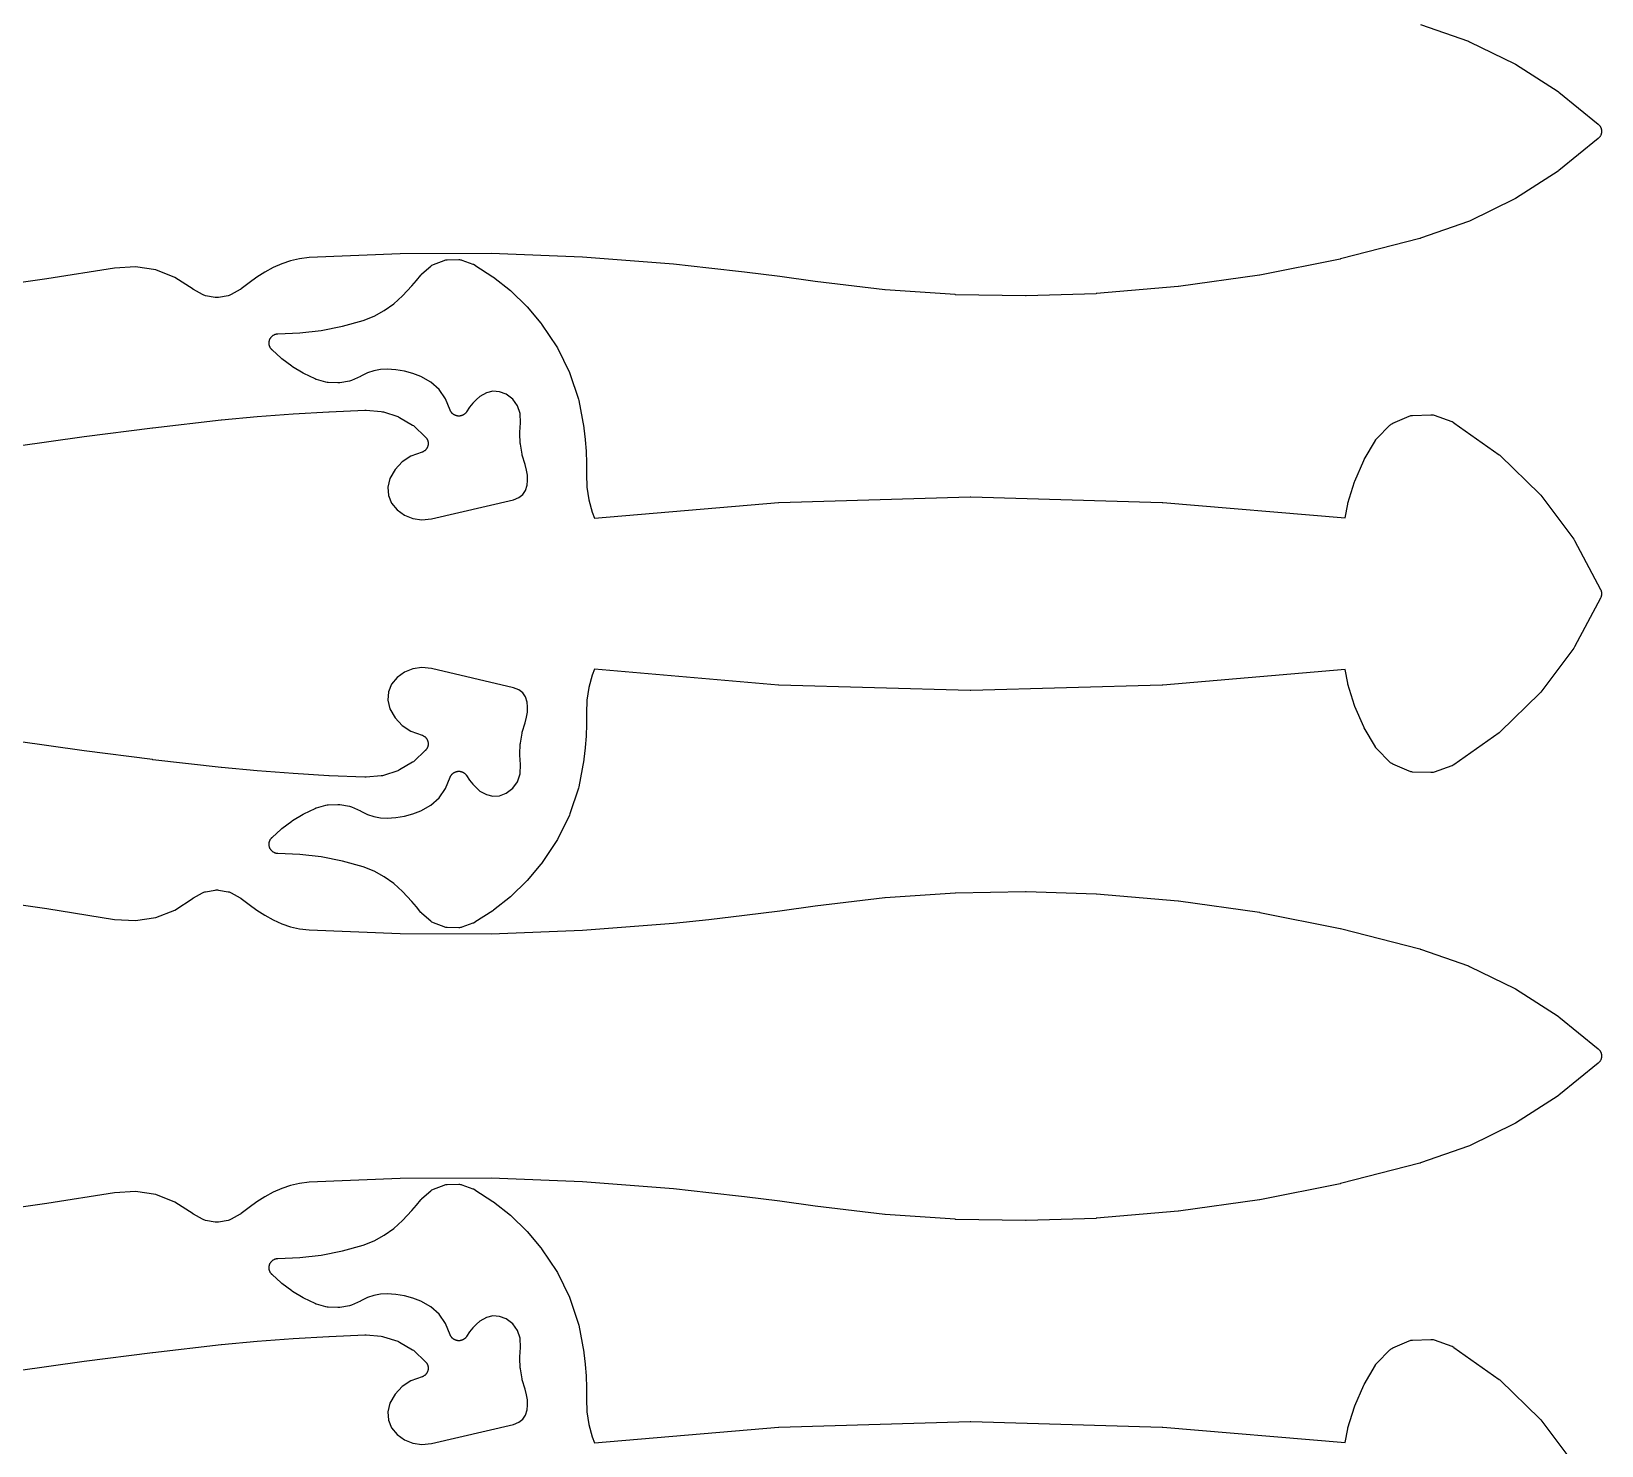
# Model space of a CAD drawing. Header units: metres. Extents: x 0 to 3000, y 0 to 1200.
# Drawn here: x 339.7 to 679.3, y 588 to 893.9 of the extents above; entities that cross this region are included whole.
import ezdxf

# ---------------------------------------------------------------- set-up
doc = ezdxf.new("R2010")
doc.units = ezdxf.units.M

msp = doc.modelspace()

# ---------------------------------------------------------------- linework, layer by layer
at = {"color": 1}
for points in [[(640.15, 895.39), (650.48, 891.75), (650.69, 891.66), (660.5, 886.88), (660.7, 886.76), (669.9, 880.88), (670.08, 880.74), (678.56, 873.81), (678.57, 873.81), (678.57, 873.81), (678.64, 873.74), (678.71, 873.68), (678.71, 873.68), (678.71, 873.67), (678.78, 873.6), (678.84, 873.53), (678.84, 873.53), (678.85, 873.53), (678.9, 873.45), (678.96, 873.38), (678.96, 873.37), (678.96, 873.37), (679.01, 873.29), (679.06, 873.21), (679.06, 873.2), (679.06, 873.2), (679.1, 873.12), (679.14, 873.03), (679.15, 873.03), (679.15, 873.02), (679.18, 872.93), (679.21, 872.85), (679.21, 872.84), (679.21, 872.84), (679.24, 872.75), (679.26, 872.66), (679.26, 872.65), (679.26, 872.65), (679.27, 872.56), (679.29, 872.46), (679.29, 872.46), (679.29, 872.45), (679.29, 872.36), (679.3, 872.27), (679.3, 872.26), (679.3, 872.26), (679.29, 872.16), (679.29, 872.07), (679.29, 872.07), (679.29, 872.06), (679.27, 871.97), (679.26, 871.88), (679.26, 871.87), (679.26, 871.87), (679.24, 871.78), (679.21, 871.69), (679.21, 871.68), (679.21, 871.68), (679.18, 871.59), (679.15, 871.5), (679.15, 871.5), (679.14, 871.49), (679.1, 871.41), (679.06, 871.32), (679.06, 871.32), (679.06, 871.32), (679.01, 871.23), (678.96, 871.15), (678.96, 871.15), (678.96, 871.15), (678.9, 871.07), (678.85, 871), (678.84, 870.99), (678.84, 870.99), (678.78, 870.92), (678.71, 870.85), (678.71, 870.85), (678.71, 870.84), (678.64, 870.78), (678.57, 870.72), (678.57, 870.72), (678.56, 870.71), (670.08, 863.78), (669.9, 863.65), (660.7, 857.76), (660.5, 857.65), (650.69, 852.86), (650.48, 852.77), (640.15, 849.14), (640.06, 849.11), (639.98, 849.09), (622.85, 844.67), (622.74, 844.65), (605.41, 841.19), (605.3, 841.17), (587.8, 838.68), (587.69, 838.67), (570.07, 837.16), (570.01, 837.16), (569.96, 837.15), (554.82, 836.66), (554.72, 836.66), (539.58, 836.93), (539.48, 836.94), (524.37, 837.97), (524.27, 837.98), (509.22, 839.77), (509.21, 839.77), (509.19, 839.77), (501.53, 840.84), (493.88, 841.81), (486.21, 842.7), (478.55, 843.5), (458.86, 845.05), (439.14, 845.81), (419.41, 845.78), (399.72, 844.95), (397.69, 844.72), (395.73, 844.28), (393.82, 843.64), (391.97, 842.79), (390.18, 841.79), (388.43, 840.69), (386.74, 839.51), (385.07, 838.2), (385.03, 838.17), (384.99, 838.14), (384.95, 838.12), (384.91, 838.09), (384.87, 838.06), (384.82, 838.04), (382.9, 836.94), (382.74, 836.87), (382.58, 836.8), (382.42, 836.75), (382.25, 836.71), (380.12, 836.35), (379.9, 836.32), (379.67, 836.32), (379.45, 836.35), (377.32, 836.71), (377.16, 836.75), (376.99, 836.8), (376.83, 836.87), (376.68, 836.94), (374.75, 838.04), (374.69, 838.07), (374.63, 838.11), (370.71, 840.68), (366.59, 842.28), (362.22, 842.97), (357.63, 842.7), (343.01, 840.38), (342.98, 840.38), (328.22, 838.26)], [(336.32, 804.14), (351.08, 806.26), (351.11, 806.26), (365.89, 808.16), (365.92, 808.16), (380.74, 809.84), (380.75, 809.84), (380.77, 809.84), (388.49, 810.58), (388.53, 810.59), (396.26, 811.18), (396.3, 811.18), (404.04, 811.63), (404.08, 811.63), (411.82, 811.93), (411.85, 811.93), (411.87, 811.93), (411.95, 811.93), (412.02, 811.93), (412.05, 811.93), (412.07, 811.93), (415.36, 811.65), (415.58, 811.62), (415.8, 811.56), (418.9, 810.57), (419.11, 810.49), (419.31, 810.39), (422.11, 808.74), (422.3, 808.61), (422.47, 808.47), (424.87, 806.2), (424.93, 806.14), (424.99, 806.08), (425, 806.07), (425.01, 806.06), (425.06, 805.99), (425.11, 805.93), (425.12, 805.92), (425.13, 805.9), (425.17, 805.83), (425.22, 805.76), (425.22, 805.75), (425.23, 805.74), (425.27, 805.66), (425.31, 805.59), (425.31, 805.58), (425.32, 805.56), (425.35, 805.49), (425.38, 805.41), (425.39, 805.39), (425.39, 805.38), (425.42, 805.3), (425.44, 805.22), (425.44, 805.21), (425.45, 805.19), (425.46, 805.11), (425.48, 805.03), (425.48, 805.01), (425.48, 805), (425.49, 804.92), (425.49, 804.83), (425.49, 804.82), (425.49, 804.8), (425.49, 804.72), (425.49, 804.64), (425.49, 804.62), (425.49, 804.61), (425.48, 804.52), (425.47, 804.44), (425.47, 804.43), (425.47, 804.41), (425.45, 804.33), (425.43, 804.25), (425.43, 804.23), (425.42, 804.22), (425.4, 804.14), (425.37, 804.06), (425.37, 804.05), (425.36, 804.03), (425.33, 803.96), (425.3, 803.88), (425.29, 803.87), (425.29, 803.85), (425.24, 803.78), (425.2, 803.71), (425.2, 803.7), (425.19, 803.68), (425.14, 803.61), (425.09, 803.55), (425.08, 803.53), (425.08, 803.52), (425.02, 803.46), (424.97, 803.39), (424.96, 803.38), (424.95, 803.37), (424.89, 803.32), (424.83, 803.26), (424.82, 803.25), (424.81, 803.24), (424.74, 803.19), (424.68, 803.13), (424.66, 803.13), (424.65, 803.12), (424.58, 803.07), (424.51, 803.03), (424.5, 803.02), (424.49, 803.01), (424.41, 802.97), (424.34, 802.93), (424.33, 802.93), (424.31, 802.92), (424.23, 802.89), (424.16, 802.86), (421.76, 802.02), (419.87, 800.78), (418.33, 799.13), (417.23, 797.15), (416.8, 795.32), (416.93, 793.52), (417.58, 791.84), (418.76, 790.37), (420.35, 789.23), (422.16, 788.51), (424.1, 788.24), (426.2, 788.47), (443.97, 792.59), (445.13, 793.05), (445.96, 793.72), (446.56, 794.6), (446.91, 795.73), (447, 796.76), (446.96, 797.87), (446.79, 798.98), (446.44, 800.17), (445.84, 802.23), (445.79, 802.46), (445.43, 804.57), (445.41, 804.8), (445.3, 806.94), (445.3, 807.18), (445.44, 809.23), (445.39, 811.25), (444.82, 812.92), (443.79, 814.36), (442.33, 815.45), (440.94, 815.95), (439.49, 816.04), (438.08, 815.72), (436.7, 814.94), (435.92, 814.28), (435.15, 813.48), (434.46, 812.61), (433.8, 811.59), (433.78, 811.57), (433.77, 811.54), (433.73, 811.49), (433.69, 811.43), (433.67, 811.41), (433.65, 811.39), (433.6, 811.34), (433.56, 811.28), (433.54, 811.26), (433.52, 811.24), (433.46, 811.2), (433.41, 811.15), (433.39, 811.13), (433.37, 811.11), (433.31, 811.07), (433.26, 811.03), (433.23, 811.01), (433.21, 811), (433.15, 810.96), (433.09, 810.93), (433.07, 810.91), (433.04, 810.9), (432.98, 810.87), (432.92, 810.84), (432.89, 810.83), (432.86, 810.82), (432.8, 810.79), (432.73, 810.77), (432.7, 810.76), (432.68, 810.75), (432.61, 810.74), (432.54, 810.72), (432.51, 810.71), (432.49, 810.71), (432.42, 810.7), (432.35, 810.69), (432.32, 810.69), (432.29, 810.68), (432.22, 810.68), (432.15, 810.67), (432.12, 810.68), (432.1, 810.67), (432.03, 810.68), (431.96, 810.68), (431.93, 810.68), (431.9, 810.69), (431.83, 810.7), (431.76, 810.71), (431.73, 810.71), (431.71, 810.72), (431.64, 810.74), (431.57, 810.75), (431.54, 810.76), (431.52, 810.77), (431.45, 810.79), (431.39, 810.81), (431.36, 810.83), (431.33, 810.84), (431.27, 810.87), (431.21, 810.9), (431.18, 810.91), (431.16, 810.92), (431.1, 810.96), (431.04, 810.99), (431.01, 811.01), (430.99, 811.03), (430.93, 811.07), (430.88, 811.11), (430.86, 811.13), (430.83, 811.14), (430.78, 811.19), (430.73, 811.24), (430.71, 811.26), (430.69, 811.28), (430.64, 811.33), (430.6, 811.38), (430.58, 811.4), (430.56, 811.42), (430.52, 811.48), (430.48, 811.54), (430.46, 811.56), (430.44, 811.58), (430.41, 811.64), (430.37, 811.7), (430.36, 811.73), (430.34, 811.75), (430.32, 811.82), (430.29, 811.88), (430.28, 811.91), (430.26, 811.93), (429.27, 814.42), (427.89, 816.41), (426.1, 818.03), (423.9, 819.26), (422.19, 819.88), (420.37, 820.36), (418.51, 820.67), (416.65, 820.8), (415.17, 820.73), (413.75, 820.47), (412.38, 820.01), (410.96, 819.29), (410.91, 819.28), (410.87, 819.25), (408.92, 818.39), (408.7, 818.31), (408.48, 818.25), (406.41, 817.87), (406.18, 817.84), (405.95, 817.84), (403.85, 817.93), (403.62, 817.95), (403.39, 818.01), (401.34, 818.59), (401.27, 818.61), (401.21, 818.63), (401.18, 818.64), (401.15, 818.65), (401.09, 818.68), (401.03, 818.71), (398.6, 819.86), (398.43, 819.95), (396.14, 821.34), (395.97, 821.45), (393.84, 823.06), (393.68, 823.19), (391.72, 825.01), (391.71, 825.01), (391.71, 825.01), (391.64, 825.08), (391.58, 825.15), (391.58, 825.15), (391.57, 825.15), (391.51, 825.23), (391.45, 825.3), (391.45, 825.3), (391.45, 825.31), (391.4, 825.39), (391.35, 825.47), (391.35, 825.47), (391.34, 825.47), (391.3, 825.56), (391.26, 825.64), (391.26, 825.64), (391.25, 825.65), (391.22, 825.73), (391.18, 825.82), (391.18, 825.83), (391.18, 825.83), (391.15, 825.92), (391.13, 826.01), (391.13, 826.01), (391.13, 826.02), (391.11, 826.11), (391.09, 826.2), (391.09, 826.21), (391.09, 826.21), (391.08, 826.3), (391.07, 826.4), (391.07, 826.4), (391.07, 826.41), (391.08, 826.5), (391.08, 826.6), (391.08, 826.6), (391.08, 826.6), (391.09, 826.7), (391.1, 826.79), (391.1, 826.79), (391.1, 826.8), (391.12, 826.89), (391.14, 826.98), (391.14, 826.99), (391.14, 826.99), (391.17, 827.08), (391.2, 827.17), (391.2, 827.17), (391.2, 827.18), (391.24, 827.26), (391.27, 827.35), (391.28, 827.35), (391.28, 827.36), (391.32, 827.44), (391.37, 827.52), (391.37, 827.53), (391.37, 827.53), (391.43, 827.61), (391.48, 827.68), (391.48, 827.69), (391.48, 827.69), (391.54, 827.76), (391.6, 827.84), (391.61, 827.84), (391.61, 827.84), (391.68, 827.91), (391.75, 827.97), (391.75, 827.97), (391.75, 827.98), (391.82, 828.04), (391.9, 828.1), (391.9, 828.1), (391.9, 828.1), (391.98, 828.15), (392.06, 828.2), (392.06, 828.2), (392.07, 828.21), (392.15, 828.25), (392.24, 828.29), (392.24, 828.29), (392.24, 828.3), (392.33, 828.33), (392.42, 828.37), (392.42, 828.37), (392.42, 828.37), (392.52, 828.4), (392.61, 828.42), (392.61, 828.42), (392.61, 828.42), (392.71, 828.44), (392.8, 828.46), (392.8, 828.46), (392.81, 828.46), (392.9, 828.47), (393, 828.48), (393, 828.48), (393, 828.48), (397.75, 828.65), (402.37, 829.19), (406.94, 830.1), (411.41, 831.38), (413.78, 832.32), (415.99, 833.52), (418.05, 834.97), (419.96, 836.69), (420.97, 837.74), (421.98, 838.85), (422.95, 839.99), (423.91, 841.18), (423.95, 841.23), (424, 841.28), (424.02, 841.3), (424.04, 841.33), (424.09, 841.37), (424.14, 841.42), (426.04, 843.1), (426.18, 843.22), (426.32, 843.32), (426.48, 843.4), (426.65, 843.47), (428.94, 844.36), (429.11, 844.41), (429.28, 844.45), (429.46, 844.48), (429.63, 844.49), (432.09, 844.52), (432.27, 844.52), (432.45, 844.5), (432.62, 844.46), (432.8, 844.41), (435.18, 843.55), (435.21, 843.54), (435.25, 843.53), (435.3, 843.5), (435.3, 843.5), (435.36, 843.48), (435.39, 843.46), (435.42, 843.45), (435.48, 843.41), (435.54, 843.38), (435.57, 843.37), (435.59, 843.35), (439.5, 840.82), (439.65, 840.71), (443.28, 837.82), (443.43, 837.69), (446.76, 834.46), (446.89, 834.32), (449.89, 830.77), (449.9, 830.76), (449.91, 830.75), (449.96, 830.68), (450.01, 830.62), (450.02, 830.6), (450.03, 830.59), (453.31, 825.66), (453.44, 825.43), (456.03, 820.13), (456.13, 819.89), (457.99, 814.3), (458.06, 814.04), (459.17, 808.23), (459.18, 808.14), (459.19, 808.06), (459.45, 805.62), (459.46, 805.55), (459.63, 803.11), (459.63, 803.04), (459.71, 800.59), (459.71, 800.52), (459.71, 798.1), (459.82, 795.27), (460.23, 792.55), (460.94, 789.9), (461.45, 788.61), (501.25, 792.01), (501.36, 792.02), (542.75, 793.19), (542.86, 793.19), (584.25, 792.02), (584.36, 792.01), (623.84, 788.64), (624.38, 791.59), (624.43, 791.82), (625.83, 796.42), (625.91, 796.63), (627.84, 801.04), (627.94, 801.25), (630.37, 805.41), (630.4, 805.46), (630.43, 805.51), (630.45, 805.54), (630.47, 805.58), (630.51, 805.62), (630.54, 805.66), (630.57, 805.7), (630.6, 805.73), (630.64, 805.77), (630.67, 805.81), (633.51, 808.68), (633.65, 808.81), (633.8, 808.93), (633.96, 809.03), (634.13, 809.11), (637.71, 810.67), (637.88, 810.73), (638.06, 810.78), (638.25, 810.82), (638.43, 810.83), (642.33, 810.98), (642.52, 810.97), (642.71, 810.95), (642.9, 810.92), (643.08, 810.86), (646.88, 809.5), (646.95, 809.47), (647.02, 809.44), (647.04, 809.43), (647.06, 809.42), (647.13, 809.38), (647.19, 809.35), (647.21, 809.34), (647.23, 809.33), (647.3, 809.29), (647.36, 809.25), (657.14, 802.32), (657.26, 802.22), (657.38, 802.12), (665.92, 793.81), (666.03, 793.7), (666.12, 793.58), (673.28, 784.05), (673.36, 783.92), (673.44, 783.79), (679.06, 773.2), (679.1, 773.12), (679.14, 773.03), (679.15, 773.03), (679.15, 773.02), (679.18, 772.93), (679.21, 772.85), (679.21, 772.84), (679.21, 772.84), (679.24, 772.75), (679.26, 772.66), (679.26, 772.65), (679.26, 772.65), (679.27, 772.56), (679.29, 772.46), (679.29, 772.46), (679.29, 772.45), (679.29, 772.36), (679.3, 772.27), (679.3, 772.26), (679.3, 772.26), (679.29, 772.16), (679.29, 772.07), (679.29, 772.07), (679.29, 772.06), (679.27, 771.97), (679.26, 771.88), (679.26, 771.87), (679.26, 771.87), (679.24, 771.78), (679.21, 771.69), (679.21, 771.68), (679.21, 771.68), (679.18, 771.59), (679.15, 771.5), (679.15, 771.5), (679.14, 771.49), (679.1, 771.41), (679.06, 771.32), (673.44, 760.74), (673.36, 760.6), (673.28, 760.48), (666.12, 750.95), (666.03, 750.83), (665.92, 750.71), (657.38, 742.4), (657.26, 742.3), (657.14, 742.2), (647.36, 735.28), (647.3, 735.24), (647.23, 735.2), (647.21, 735.19), (647.19, 735.17), (647.13, 735.14), (647.06, 735.1), (647.04, 735.09), (647.02, 735.08), (646.95, 735.06), (646.88, 735.03), (643.08, 733.66), (642.9, 733.61), (642.71, 733.57), (642.52, 733.55), (642.33, 733.55), (638.43, 733.69), (638.25, 733.71), (638.06, 733.74), (637.88, 733.79), (637.71, 733.86), (634.13, 735.41), (633.96, 735.5), (633.8, 735.6), (633.65, 735.71), (633.51, 735.84), (630.67, 738.71), (630.64, 738.75), (630.6, 738.79), (630.57, 738.83), (630.54, 738.86), (630.51, 738.9), (630.47, 738.95), (630.45, 738.98), (630.43, 739.02), (630.4, 739.07), (630.37, 739.11), (627.94, 743.28), (627.84, 743.49), (625.91, 747.89), (625.83, 748.11), (624.43, 752.71), (624.38, 752.93), (623.84, 755.89), (584.36, 752.51), (584.25, 752.51), (542.86, 751.33), (542.75, 751.33), (501.36, 752.51), (501.25, 752.51), (461.45, 755.91), (460.94, 754.63), (460.23, 751.97), (459.82, 749.25), (459.71, 746.42), (459.71, 744.01), (459.71, 743.94), (459.63, 741.49), (459.63, 741.42), (459.46, 738.97), (459.45, 738.9), (459.19, 736.46), (459.18, 736.38), (459.17, 736.3), (458.06, 730.48), (457.99, 730.23), (456.13, 724.64), (456.03, 724.39), (453.44, 719.09), (453.31, 718.86), (450.03, 713.93), (450.02, 713.92), (450.01, 713.91), (449.96, 713.84), (449.91, 713.78), (449.9, 713.76), (449.89, 713.75), (446.89, 710.2), (446.76, 710.06), (443.43, 706.83), (443.28, 706.7), (439.65, 703.82), (439.5, 703.7), (435.59, 701.18), (435.57, 701.16), (435.54, 701.14), (435.48, 701.11), (435.42, 701.08), (435.39, 701.06), (435.36, 701.05), (435.3, 701.02), (435.25, 701), (435.21, 700.99), (435.18, 700.97), (432.8, 700.12), (432.62, 700.06), (432.45, 700.03), (432.27, 700.01), (432.09, 700), (429.63, 700.04), (429.46, 700.05), (429.28, 700.07), (429.11, 700.11), (428.94, 700.17), (426.65, 701.05), (426.48, 701.12), (426.32, 701.21), (426.18, 701.31), (426.04, 701.42), (424.14, 703.1), (424.09, 703.15), (424.04, 703.2), (424.02, 703.22), (424, 703.24), (423.95, 703.29), (423.91, 703.34), (422.95, 704.53), (421.98, 705.67), (420.97, 706.78), (419.96, 707.83), (418.05, 709.56), (415.99, 711.01), (413.78, 712.21), (411.41, 713.15), (406.94, 714.42), (402.37, 715.33), (397.75, 715.88), (393, 716.05), (393, 716.05), (393, 716.05), (392.9, 716.06), (392.81, 716.06), (392.8, 716.07), (392.8, 716.07), (392.71, 716.08), (392.61, 716.1), (392.61, 716.1), (392.61, 716.1), (392.52, 716.13), (392.42, 716.16), (392.42, 716.16), (392.42, 716.16), (392.33, 716.19), (392.24, 716.23), (392.24, 716.23), (392.24, 716.23), (392.15, 716.27), (392.07, 716.32), (392.06, 716.32), (392.06, 716.32), (391.98, 716.37), (391.9, 716.42), (391.9, 716.43), (391.9, 716.43), (391.82, 716.49), (391.75, 716.55), (391.75, 716.55), (391.75, 716.55), (391.68, 716.62), (391.61, 716.68), (391.61, 716.69), (391.6, 716.69), (391.54, 716.76), (391.48, 716.83), (391.48, 716.84), (391.48, 716.84), (391.43, 716.92), (391.37, 717), (391.37, 717), (391.37, 717), (391.32, 717.08), (391.28, 717.17), (391.28, 717.17), (391.27, 717.17), (391.24, 717.26), (391.2, 717.35), (391.2, 717.35), (391.2, 717.35), (391.17, 717.44), (391.14, 717.54), (391.14, 717.54), (391.14, 717.54), (391.12, 717.63), (391.1, 717.73), (391.1, 717.73), (391.1, 717.73), (391.09, 717.83), (391.08, 717.92), (391.08, 717.93), (391.08, 717.93), (391.08, 718.02), (391.07, 718.12), (391.07, 718.12), (391.07, 718.12), (391.08, 718.22), (391.09, 718.31), (391.09, 718.32), (391.09, 718.32), (391.11, 718.41), (391.13, 718.51), (391.13, 718.51), (391.13, 718.51), (391.15, 718.6), (391.18, 718.7), (391.18, 718.7), (391.18, 718.7), (391.22, 718.79), (391.25, 718.88), (391.26, 718.88), (391.26, 718.88), (391.3, 718.97), (391.34, 719.05), (391.35, 719.05), (391.35, 719.06), (391.4, 719.14), (391.45, 719.22), (391.45, 719.22), (391.45, 719.22), (391.51, 719.3), (391.57, 719.37), (391.58, 719.37), (391.58, 719.37), (391.64, 719.44), (391.71, 719.51), (391.71, 719.51), (391.72, 719.51), (393.68, 721.34), (393.84, 721.46), (395.97, 723.07), (396.14, 723.19), (398.43, 724.57), (398.6, 724.67), (401.03, 725.82), (401.09, 725.84), (401.15, 725.87), (401.18, 725.88), (401.21, 725.89), (401.27, 725.91), (401.34, 725.94), (403.39, 726.52), (403.62, 726.57), (403.85, 726.59), (405.95, 726.69), (406.18, 726.69), (406.41, 726.66), (408.48, 726.27), (408.7, 726.21), (408.92, 726.13), (410.87, 725.27), (410.91, 725.25), (410.96, 725.23), (412.38, 724.52), (413.75, 724.06), (415.17, 723.79), (416.65, 723.73), (418.51, 723.86), (420.37, 724.16), (422.19, 724.64), (423.9, 725.26), (426.1, 726.49), (427.89, 728.12), (429.27, 730.1), (430.26, 732.59), (430.28, 732.62), (430.29, 732.65), (430.32, 732.71), (430.34, 732.77), (430.36, 732.8), (430.37, 732.82), (430.41, 732.88), (430.44, 732.94), (430.46, 732.96), (430.48, 732.99), (430.52, 733.04), (430.56, 733.1), (430.58, 733.12), (430.6, 733.14), (430.64, 733.19), (430.69, 733.25), (430.71, 733.27), (430.73, 733.29), (430.78, 733.33), (430.83, 733.38), (430.86, 733.4), (430.88, 733.42), (430.93, 733.46), (430.99, 733.5), (431.01, 733.51), (431.04, 733.53), (431.1, 733.57), (431.16, 733.6), (431.18, 733.61), (431.21, 733.63), (431.27, 733.66), (431.33, 733.69), (431.36, 733.7), (431.39, 733.71), (431.45, 733.73), (431.52, 733.76), (431.54, 733.76), (431.57, 733.77), (431.64, 733.79), (431.71, 733.81), (431.73, 733.81), (431.76, 733.82), (431.83, 733.83), (431.9, 733.84), (431.93, 733.84), (431.96, 733.84), (432.03, 733.85), (432.1, 733.85), (432.12, 733.85), (432.15, 733.85), (432.22, 733.84), (432.29, 733.84), (432.32, 733.84), (432.35, 733.84), (432.42, 733.83), (432.49, 733.82), (432.51, 733.81), (432.54, 733.8), (432.61, 733.79), (432.68, 733.77), (432.7, 733.76), (432.73, 733.75), (432.8, 733.73), (432.86, 733.71), (432.89, 733.69), (432.92, 733.68), (432.98, 733.65), (433.04, 733.63), (433.07, 733.61), (433.09, 733.6), (433.15, 733.56), (433.21, 733.53), (433.23, 733.51), (433.26, 733.49), (433.31, 733.45), (433.37, 733.41), (433.39, 733.39), (433.41, 733.37), (433.46, 733.33), (433.52, 733.28), (433.54, 733.26), (433.56, 733.24), (433.6, 733.19), (433.65, 733.14), (433.67, 733.11), (433.69, 733.09), (433.73, 733.04), (433.77, 732.98), (433.78, 732.96), (433.8, 732.93), (434.46, 731.91), (435.15, 731.04), (435.92, 730.24), (436.7, 729.58), (438.08, 728.81), (439.49, 728.49), (440.94, 728.57), (442.33, 729.08), (443.79, 730.17), (444.82, 731.6), (445.39, 733.27), (445.44, 735.3), (445.3, 737.35), (445.3, 737.58), (445.41, 739.72), (445.43, 739.95), (445.79, 742.07), (445.84, 742.29), (446.44, 744.35), (446.79, 745.55), (446.96, 746.65), (447, 747.77), (446.91, 748.79), (446.56, 749.92), (445.96, 750.8), (445.13, 751.47), (443.97, 751.93), (426.2, 756.06), (424.1, 756.28), (422.16, 756.01), (420.35, 755.29), (418.76, 754.15), (417.58, 752.68), (416.93, 751), (416.8, 749.2), (417.23, 747.37), (418.33, 745.39), (419.87, 743.74), (421.76, 742.5), (424.16, 741.66), (424.23, 741.63), (424.31, 741.6), (424.33, 741.6), (424.34, 741.59), (424.41, 741.55), (424.49, 741.51), (424.5, 741.51), (424.51, 741.5), (424.58, 741.45), (424.65, 741.41), (424.66, 741.4), (424.68, 741.39), (424.74, 741.34), (424.81, 741.29), (424.82, 741.28), (424.83, 741.27), (424.89, 741.21), (424.95, 741.15), (424.96, 741.14), (424.97, 741.13), (425.02, 741.07), (425.08, 741), (425.08, 740.99), (425.09, 740.98), (425.14, 740.91), (425.19, 740.84), (425.2, 740.83), (425.2, 740.82), (425.24, 740.74), (425.29, 740.67), (425.29, 740.66), (425.3, 740.64), (425.33, 740.57), (425.36, 740.49), (425.37, 740.48), (425.37, 740.46), (425.4, 740.38), (425.42, 740.3), (425.43, 740.29), (425.43, 740.28), (425.45, 740.19), (425.47, 740.11), (425.47, 740.1), (425.47, 740.08), (425.48, 740), (425.49, 739.92), (425.49, 739.9), (425.49, 739.89), (425.49, 739.8), (425.49, 739.72), (425.49, 739.71), (425.49, 739.69), (425.49, 739.61), (425.48, 739.52), (425.48, 739.51), (425.48, 739.5), (425.46, 739.41), (425.45, 739.33), (425.44, 739.32), (425.44, 739.3), (425.42, 739.22), (425.39, 739.14), (425.39, 739.13), (425.38, 739.11), (425.35, 739.04), (425.32, 738.96), (425.31, 738.95), (425.31, 738.93), (425.27, 738.86), (425.23, 738.78), (425.22, 738.77), (425.22, 738.76), (425.17, 738.69), (425.13, 738.62), (425.12, 738.61), (425.11, 738.6), (425.06, 738.53), (425.01, 738.47), (425, 738.45), (424.99, 738.44), (424.93, 738.38), (424.87, 738.32), (422.47, 736.06), (422.3, 735.91), (422.11, 735.79), (419.31, 734.13), (419.11, 734.03), (418.9, 733.95), (415.8, 732.96), (415.58, 732.9), (415.36, 732.87), (412.07, 732.6), (412.05, 732.6), (412.02, 732.59), (411.95, 732.59), (411.87, 732.59), (411.85, 732.59), (411.82, 732.59), (404.08, 732.89), (404.04, 732.89), (396.3, 733.34), (396.26, 733.34), (388.53, 733.94), (388.49, 733.94), (380.77, 734.68), (380.75, 734.69), (380.74, 734.69), (365.92, 736.36), (365.89, 736.37), (351.11, 738.26), (351.08, 738.26), (336.32, 740.38)], [(328.22, 706.26), (342.98, 704.14), (343.01, 704.14), (357.63, 701.82), (362.22, 701.56), (366.59, 702.25), (370.71, 703.84), (374.63, 706.42), (374.69, 706.45), (374.75, 706.49), (376.68, 707.58), (376.83, 707.66), (376.99, 707.72), (377.16, 707.77), (377.32, 707.81), (379.45, 708.17), (379.67, 708.2), (379.9, 708.2), (380.12, 708.17), (382.25, 707.81), (382.42, 707.77), (382.58, 707.72), (382.74, 707.66), (382.9, 707.58), (384.82, 706.49), (384.87, 706.46), (384.91, 706.44), (384.95, 706.41), (384.99, 706.38), (385.03, 706.35), (385.07, 706.32), (386.74, 705.02), (388.43, 703.83), (390.18, 702.73), (391.97, 701.74), (393.82, 700.88), (395.73, 700.24), (397.69, 699.8), (399.72, 699.57), (419.41, 698.75), (439.14, 698.72), (458.86, 699.48), (478.55, 701.02), (486.21, 701.82), (493.88, 702.71), (501.53, 703.69), (509.19, 704.75), (509.21, 704.75), (509.22, 704.76), (524.27, 706.55), (524.37, 706.56), (539.48, 707.59), (539.58, 707.59), (554.72, 707.86), (554.82, 707.86), (569.96, 707.37), (570.01, 707.37), (570.07, 707.36), (587.69, 705.85), (587.8, 705.84), (605.3, 703.35), (605.41, 703.33), (622.74, 699.88), (622.85, 699.85), (639.98, 695.44), (640.06, 695.41), (640.15, 695.39), (650.48, 691.75), (650.69, 691.66), (660.5, 686.88), (660.7, 686.76), (669.9, 680.88), (670.08, 680.74), (678.56, 673.81), (678.57, 673.81), (678.57, 673.81), (678.64, 673.74), (678.71, 673.68), (678.71, 673.68), (678.71, 673.67), (678.78, 673.6), (678.84, 673.53), (678.84, 673.53), (678.85, 673.53), (678.9, 673.45), (678.96, 673.38), (678.96, 673.37), (678.96, 673.37), (679.01, 673.29), (679.06, 673.21), (679.06, 673.2), (679.06, 673.2), (679.1, 673.12), (679.14, 673.03), (679.15, 673.03), (679.15, 673.02), (679.18, 672.93), (679.21, 672.85), (679.21, 672.84), (679.21, 672.84), (679.24, 672.75), (679.26, 672.66), (679.26, 672.65), (679.26, 672.65), (679.27, 672.56), (679.29, 672.46), (679.29, 672.46), (679.29, 672.45), (679.29, 672.36), (679.3, 672.27), (679.3, 672.26), (679.3, 672.26), (679.29, 672.16), (679.29, 672.07), (679.29, 672.07), (679.29, 672.06), (679.27, 671.97), (679.26, 671.88), (679.26, 671.87), (679.26, 671.87), (679.24, 671.78), (679.21, 671.69), (679.21, 671.68), (679.21, 671.68), (679.18, 671.59), (679.15, 671.5), (679.15, 671.5), (679.14, 671.49), (679.1, 671.41), (679.06, 671.32), (679.06, 671.32), (679.06, 671.32), (679.01, 671.23), (678.96, 671.15), (678.96, 671.15), (678.96, 671.15), (678.9, 671.07), (678.85, 671), (678.84, 670.99), (678.84, 670.99), (678.78, 670.92), (678.71, 670.85), (678.71, 670.85), (678.71, 670.84), (678.64, 670.78), (678.57, 670.72), (678.57, 670.72), (678.56, 670.71), (670.08, 663.78), (669.9, 663.65), (660.7, 657.76), (660.5, 657.65), (650.69, 652.86), (650.48, 652.77), (640.15, 649.14), (640.06, 649.11), (639.98, 649.09), (622.85, 644.67), (622.74, 644.65), (605.41, 641.19), (605.3, 641.17), (587.8, 638.68), (587.69, 638.67), (570.07, 637.16), (570.01, 637.16), (569.96, 637.15), (554.82, 636.66), (554.72, 636.66), (539.58, 636.93), (539.48, 636.94), (524.37, 637.97), (524.27, 637.98), (509.22, 639.77), (509.21, 639.77), (509.19, 639.77), (501.53, 640.84), (493.88, 641.81), (486.21, 642.7), (478.55, 643.5), (458.86, 645.05), (439.14, 645.81), (419.41, 645.78), (399.72, 644.95), (397.69, 644.72), (395.73, 644.28), (393.82, 643.64), (391.97, 642.79), (390.18, 641.79), (388.43, 640.69), (386.74, 639.51), (385.07, 638.2), (385.03, 638.17), (384.99, 638.14), (384.95, 638.12), (384.91, 638.09), (384.87, 638.06), (384.82, 638.04), (382.9, 636.94), (382.74, 636.87), (382.58, 636.8), (382.42, 636.75), (382.25, 636.71), (380.12, 636.35), (379.9, 636.32), (379.67, 636.32), (379.45, 636.35), (377.32, 636.71), (377.16, 636.75), (376.99, 636.8), (376.83, 636.87), (376.68, 636.94), (374.75, 638.04), (374.69, 638.07), (374.63, 638.11), (370.71, 640.68), (366.59, 642.28), (362.22, 642.97), (357.63, 642.7), (343.01, 640.38), (342.98, 640.38), (328.22, 638.26)], [(336.32, 604.14), (351.08, 606.26), (351.11, 606.26), (365.89, 608.16), (365.92, 608.16), (380.74, 609.84), (380.75, 609.84), (380.77, 609.84), (388.49, 610.58), (388.53, 610.59), (396.26, 611.18), (396.3, 611.18), (404.04, 611.63), (404.08, 611.63), (411.82, 611.93), (411.85, 611.93), (411.87, 611.93), (411.95, 611.93), (412.02, 611.93), (412.05, 611.93), (412.07, 611.93), (415.36, 611.65), (415.58, 611.62), (415.8, 611.56), (418.9, 610.57), (419.11, 610.49), (419.31, 610.39), (422.11, 608.74), (422.3, 608.61), (422.47, 608.47), (424.87, 606.2), (424.93, 606.14), (424.99, 606.08), (425, 606.07), (425.01, 606.06), (425.06, 605.99), (425.11, 605.93), (425.12, 605.92), (425.13, 605.9), (425.17, 605.83), (425.22, 605.76), (425.22, 605.75), (425.23, 605.74), (425.27, 605.66), (425.31, 605.59), (425.31, 605.58), (425.32, 605.56), (425.35, 605.49), (425.38, 605.41), (425.39, 605.39), (425.39, 605.38), (425.42, 605.3), (425.44, 605.22), (425.44, 605.21), (425.45, 605.19), (425.46, 605.11), (425.48, 605.03), (425.48, 605.01), (425.48, 605), (425.49, 604.92), (425.49, 604.83), (425.49, 604.82), (425.49, 604.8), (425.49, 604.72), (425.49, 604.64), (425.49, 604.62), (425.49, 604.61), (425.48, 604.52), (425.47, 604.44), (425.47, 604.43), (425.47, 604.41), (425.45, 604.33), (425.43, 604.25), (425.43, 604.23), (425.42, 604.22), (425.4, 604.14), (425.37, 604.06), (425.37, 604.05), (425.36, 604.03), (425.33, 603.96), (425.3, 603.88), (425.29, 603.87), (425.29, 603.85), (425.24, 603.78), (425.2, 603.71), (425.2, 603.7), (425.19, 603.68), (425.14, 603.61), (425.09, 603.55), (425.08, 603.53), (425.08, 603.52), (425.02, 603.46), (424.97, 603.39), (424.96, 603.38), (424.95, 603.37), (424.89, 603.32), (424.83, 603.26), (424.82, 603.25), (424.81, 603.24), (424.74, 603.19), (424.68, 603.13), (424.66, 603.13), (424.65, 603.12), (424.58, 603.07), (424.51, 603.03), (424.5, 603.02), (424.49, 603.01), (424.41, 602.97), (424.34, 602.93), (424.33, 602.93), (424.31, 602.92), (424.23, 602.89), (424.16, 602.86), (421.76, 602.02), (419.87, 600.78), (418.33, 599.13), (417.23, 597.15), (416.8, 595.32), (416.93, 593.52), (417.58, 591.84), (418.76, 590.37), (420.35, 589.23), (422.16, 588.51), (424.1, 588.24), (426.2, 588.47), (443.97, 592.59), (445.13, 593.05), (445.96, 593.72), (446.56, 594.6), (446.91, 595.73), (447, 596.76), (446.96, 597.87), (446.79, 598.98), (446.44, 600.17), (445.84, 602.23), (445.79, 602.46), (445.43, 604.57), (445.41, 604.8), (445.3, 606.94), (445.3, 607.18), (445.44, 609.23), (445.39, 611.25), (444.82, 612.92), (443.79, 614.36), (442.33, 615.45), (440.94, 615.95), (439.49, 616.04), (438.08, 615.72), (436.7, 614.94), (435.92, 614.28), (435.15, 613.48), (434.46, 612.61), (433.8, 611.59), (433.78, 611.57), (433.77, 611.54), (433.73, 611.49), (433.69, 611.43), (433.67, 611.41), (433.65, 611.39), (433.6, 611.34), (433.56, 611.28), (433.54, 611.26), (433.52, 611.24), (433.46, 611.2), (433.41, 611.15), (433.39, 611.13), (433.37, 611.11), (433.31, 611.07), (433.26, 611.03), (433.23, 611.01), (433.21, 611), (433.15, 610.96), (433.09, 610.93), (433.07, 610.91), (433.04, 610.9), (432.98, 610.87), (432.92, 610.84), (432.89, 610.83), (432.86, 610.82), (432.8, 610.79), (432.73, 610.77), (432.7, 610.76), (432.68, 610.75), (432.61, 610.74), (432.54, 610.72), (432.51, 610.71), (432.49, 610.71), (432.42, 610.7), (432.35, 610.69), (432.32, 610.69), (432.29, 610.68), (432.22, 610.68), (432.15, 610.67), (432.12, 610.68), (432.1, 610.67), (432.03, 610.68), (431.96, 610.68), (431.93, 610.68), (431.9, 610.69), (431.83, 610.7), (431.76, 610.71), (431.73, 610.71), (431.71, 610.72), (431.64, 610.74), (431.57, 610.75), (431.54, 610.76), (431.52, 610.77), (431.45, 610.79), (431.39, 610.81), (431.36, 610.83), (431.33, 610.84), (431.27, 610.87), (431.21, 610.9), (431.18, 610.91), (431.16, 610.92), (431.1, 610.96), (431.04, 610.99), (431.01, 611.01), (430.99, 611.03), (430.93, 611.07), (430.88, 611.11), (430.86, 611.13), (430.83, 611.14), (430.78, 611.19), (430.73, 611.24), (430.71, 611.26), (430.69, 611.28), (430.64, 611.33), (430.6, 611.38), (430.58, 611.4), (430.56, 611.42), (430.52, 611.48), (430.48, 611.54), (430.46, 611.56), (430.44, 611.58), (430.41, 611.64), (430.37, 611.7), (430.36, 611.73), (430.34, 611.75), (430.32, 611.82), (430.29, 611.88), (430.28, 611.91), (430.26, 611.93), (429.27, 614.42), (427.89, 616.41), (426.1, 618.03), (423.9, 619.26), (422.19, 619.88), (420.37, 620.36), (418.51, 620.67), (416.65, 620.8), (415.17, 620.73), (413.75, 620.47), (412.38, 620.01), (410.96, 619.29), (410.91, 619.28), (410.87, 619.25), (408.92, 618.39), (408.7, 618.31), (408.48, 618.25), (406.41, 617.87), (406.18, 617.84), (405.95, 617.84), (403.85, 617.93), (403.62, 617.95), (403.39, 618.01), (401.34, 618.59), (401.27, 618.61), (401.21, 618.63), (401.18, 618.64), (401.15, 618.65), (401.09, 618.68), (401.03, 618.71), (398.6, 619.86), (398.43, 619.95), (396.14, 621.34), (395.97, 621.45), (393.84, 623.06), (393.68, 623.19), (391.72, 625.01), (391.71, 625.01), (391.71, 625.01), (391.64, 625.08), (391.58, 625.15), (391.58, 625.15), (391.57, 625.15), (391.51, 625.23), (391.45, 625.3), (391.45, 625.3), (391.45, 625.31), (391.4, 625.39), (391.35, 625.47), (391.35, 625.47), (391.34, 625.47), (391.3, 625.56), (391.26, 625.64), (391.26, 625.64), (391.25, 625.65), (391.22, 625.73), (391.18, 625.82), (391.18, 625.83), (391.18, 625.83), (391.15, 625.92), (391.13, 626.01), (391.13, 626.01), (391.13, 626.02), (391.11, 626.11), (391.09, 626.2), (391.09, 626.21), (391.09, 626.21), (391.08, 626.3), (391.07, 626.4), (391.07, 626.4), (391.07, 626.41), (391.08, 626.5), (391.08, 626.6), (391.08, 626.6), (391.08, 626.6), (391.09, 626.7), (391.1, 626.79), (391.1, 626.79), (391.1, 626.8), (391.12, 626.89), (391.14, 626.98), (391.14, 626.99), (391.14, 626.99), (391.17, 627.08), (391.2, 627.17), (391.2, 627.17), (391.2, 627.18), (391.24, 627.26), (391.27, 627.35), (391.28, 627.35), (391.28, 627.36), (391.32, 627.44), (391.37, 627.52), (391.37, 627.53), (391.37, 627.53), (391.43, 627.61), (391.48, 627.68), (391.48, 627.69), (391.48, 627.69), (391.54, 627.76), (391.6, 627.84), (391.61, 627.84), (391.61, 627.84), (391.68, 627.91), (391.75, 627.97), (391.75, 627.97), (391.75, 627.98), (391.82, 628.04), (391.9, 628.1), (391.9, 628.1), (391.9, 628.1), (391.98, 628.15), (392.06, 628.2), (392.06, 628.2), (392.07, 628.21), (392.15, 628.25), (392.24, 628.29), (392.24, 628.29), (392.24, 628.3), (392.33, 628.33), (392.42, 628.37), (392.42, 628.37), (392.42, 628.37), (392.52, 628.4), (392.61, 628.42), (392.61, 628.42), (392.61, 628.42), (392.71, 628.44), (392.8, 628.46), (392.8, 628.46), (392.81, 628.46), (392.9, 628.47), (393, 628.48), (393, 628.48), (393, 628.48), (397.75, 628.65), (402.37, 629.19), (406.94, 630.1), (411.41, 631.38), (413.78, 632.32), (415.99, 633.52), (418.05, 634.97), (419.96, 636.69), (420.97, 637.74), (421.98, 638.85), (422.95, 639.99), (423.91, 641.18), (423.95, 641.23), (424, 641.28), (424.02, 641.3), (424.04, 641.33), (424.09, 641.37), (424.14, 641.42), (426.04, 643.1), (426.18, 643.22), (426.32, 643.32), (426.48, 643.4), (426.65, 643.47), (428.94, 644.36), (429.11, 644.41), (429.28, 644.45), (429.46, 644.48), (429.63, 644.49), (432.09, 644.52), (432.27, 644.52), (432.45, 644.5), (432.62, 644.46), (432.8, 644.41), (435.18, 643.55), (435.21, 643.54), (435.25, 643.53), (435.3, 643.5), (435.3, 643.5), (435.36, 643.48), (435.39, 643.46), (435.42, 643.45), (435.48, 643.41), (435.54, 643.38), (435.57, 643.37), (435.59, 643.35), (439.5, 640.82), (439.65, 640.71), (443.28, 637.82), (443.43, 637.69), (446.76, 634.46), (446.89, 634.32), (449.89, 630.77), (449.9, 630.76), (449.91, 630.75), (449.96, 630.68), (450.01, 630.62), (450.02, 630.6), (450.03, 630.59), (453.31, 625.66), (453.44, 625.43), (456.03, 620.13), (456.13, 619.89), (457.99, 614.3), (458.06, 614.04), (459.17, 608.23), (459.18, 608.14), (459.19, 608.06), (459.45, 605.62), (459.46, 605.55), (459.63, 603.11), (459.63, 603.04), (459.71, 600.59), (459.71, 600.52), (459.71, 598.1), (459.82, 595.27), (460.23, 592.55), (460.94, 589.9), (461.45, 588.61), (501.25, 592.01), (501.36, 592.02), (542.75, 593.19), (542.86, 593.19), (584.25, 592.02), (584.36, 592.01), (623.84, 588.64), (624.38, 591.59), (624.43, 591.82), (625.83, 596.42), (625.91, 596.63), (627.84, 601.04), (627.94, 601.25), (630.37, 605.41), (630.4, 605.46), (630.43, 605.51), (630.45, 605.54), (630.47, 605.58), (630.51, 605.62), (630.54, 605.66), (630.57, 605.7), (630.6, 605.73), (630.64, 605.77), (630.67, 605.81), (633.51, 608.68), (633.65, 608.81), (633.8, 608.93), (633.96, 609.03), (634.13, 609.11), (637.71, 610.67), (637.88, 610.73), (638.06, 610.78), (638.25, 610.82), (638.43, 610.83), (642.33, 610.98), (642.52, 610.97), (642.71, 610.95), (642.9, 610.92), (643.08, 610.86), (646.88, 609.5), (646.95, 609.47), (647.02, 609.44), (647.04, 609.43), (647.06, 609.42), (647.13, 609.38), (647.19, 609.35), (647.21, 609.34), (647.23, 609.33), (647.3, 609.29), (647.36, 609.25), (657.14, 602.32), (657.26, 602.22), (657.38, 602.12), (665.92, 593.81), (666.03, 593.7), (666.12, 593.58), (673.28, 584.05)]]:
    msp.add_lwpolyline(points, dxfattribs=at)

doc.saveas('drawing.dxf')
